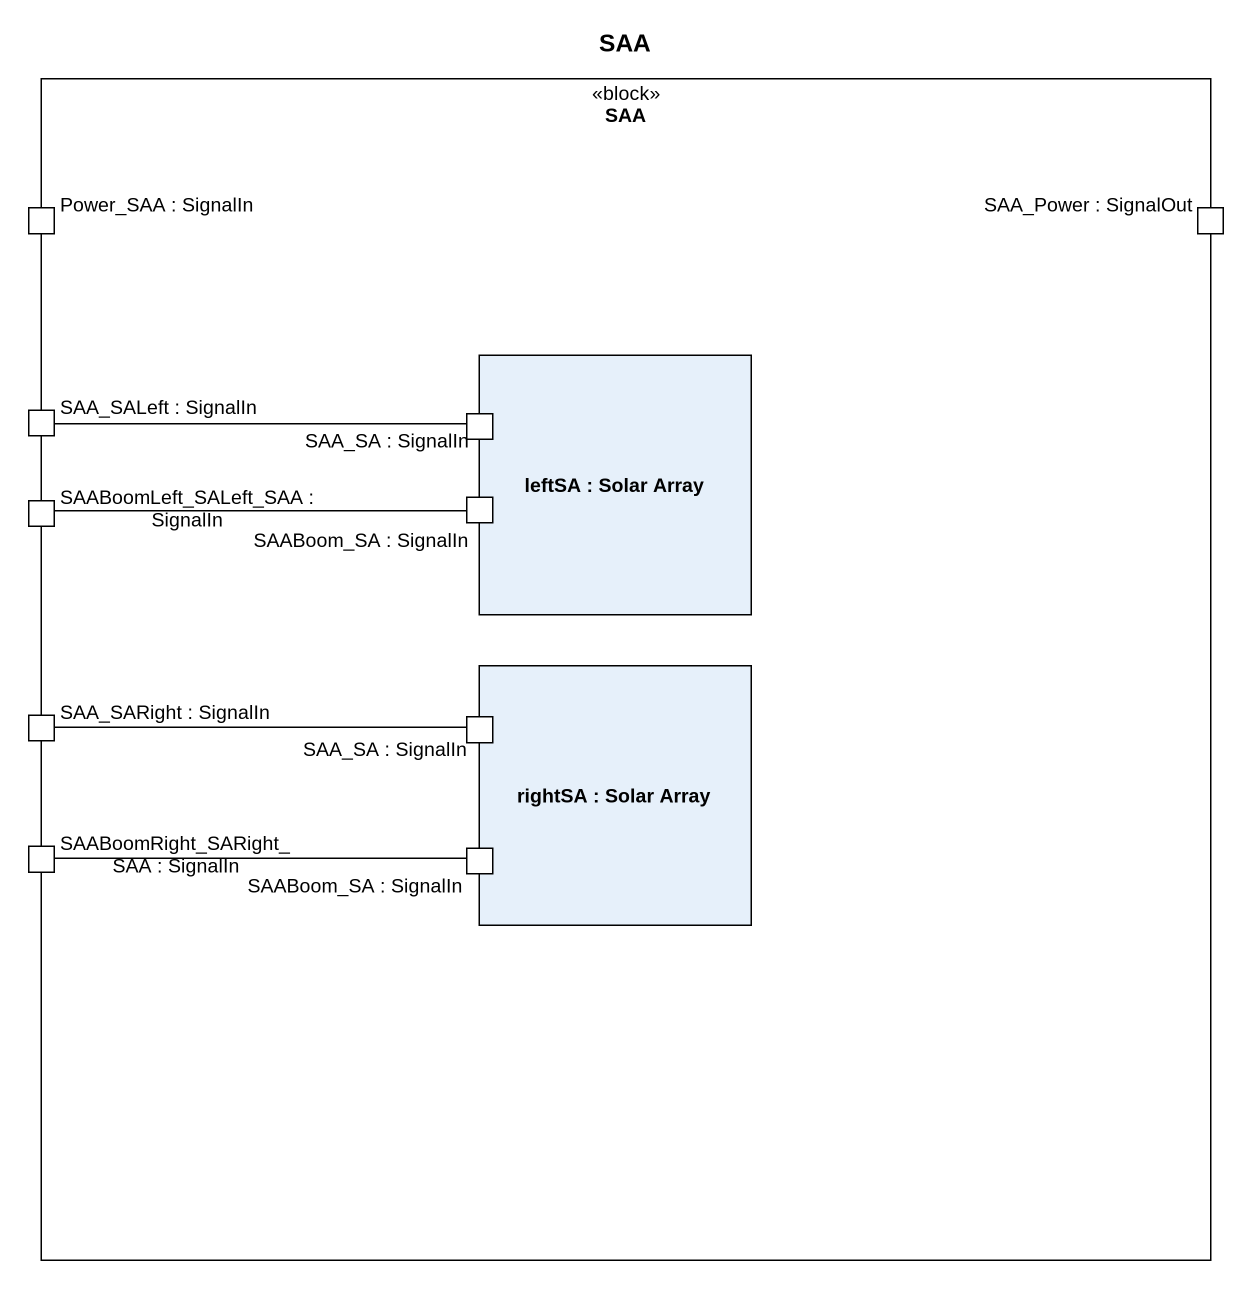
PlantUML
@startuml
title SAA
rectangle SAA <<block>> {
  port "Power_SAA : SignalIn" as Power_SAA_SignalIn
  port "SAA_Power : SignalOut" as SAA_Power_SignalOut
  port "SAA_SALeft : SignalIn" as SAA_SALeft_SignalIn
  rectangle "leftSA : Solar Array" as leftSA {
    port "SAA_SA : SignalIn" as SAA_SA_SignalIn
    port "SAABoom_SA : SignalIn" as SAABoom_SA_SignalIn
  }
  port "SAABoomLeft_SALeft_SAA : SignalIn" as SAABoomLeft_SALeft_SAA
  rectangle "rightSA : Solar Array" as rightSA {
    port "SAA_SA : SignalIn" as SAA_SA_SignalIn_2
    port "SAABoom_SA : SignalIn" as SAABoom_SA_SignalIn_2
  }
  port "SAA_SARight : SignalIn" as SAA_SARight_SignalIn
  port "SAABoomRight_SARight_SAA : SignalIn" as SAABoomRight_SARight_SAA
}
SAA_SALeft_SignalIn -right- SAA_SA_SignalIn
SAABoomLeft_SALeft_SAA -right- SAABoom_SA_SignalIn
SAA_SARight_SignalIn -right- SAA_SA_SignalIn_2
SAABoomRight_SARight_SAA -right- SAABoom_SA_SignalIn_2
@enduml
